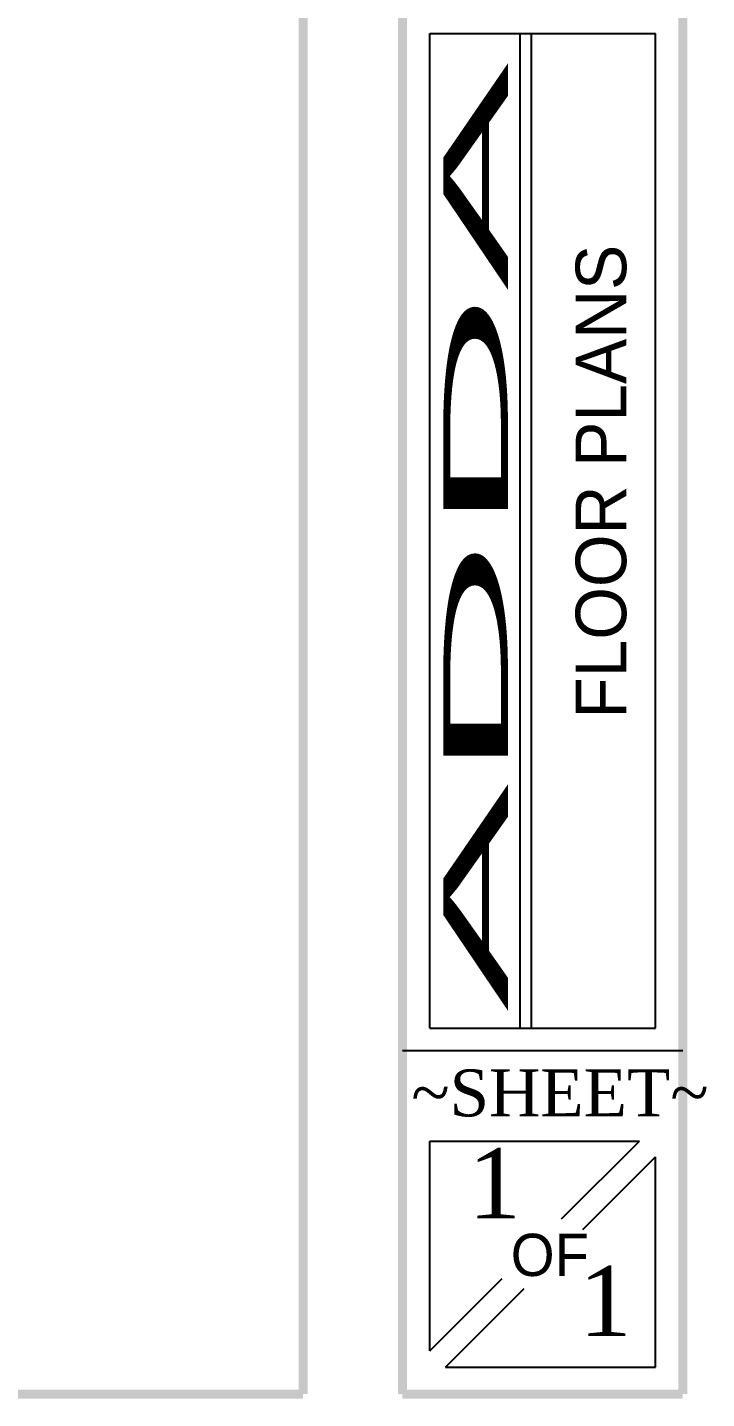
# Paper-space layout 'D-size Plot' of a CAD drawing. Extents: x 0 to 34.1, y 0 to 23.
# Drawn here: x 30.29 to 34.13, y -0.03 to 7.73 of the extents above; entities that cross this region are included whole.
import ezdxf
from ezdxf.xclip import XClip

# ---------------------------------------------------------------- set-up
doc = ezdxf.new("R2010")
doc.units = 0
doc.header["$XCLIPFRAME"] = 0
doc.layers.add('BRDTITLE', color=7, linetype='Continuous')
doc.layers.add('Text', color=7, linetype='Continuous')
doc.styles.add('style0', font='', dxfattribs={"height": 0.140002})
doc.styles.add('style1', font='', dxfattribs={"height": 0.238753})
doc.styles.add('style2', font='', dxfattribs={"height": 0.182502})
doc.styles.get('style0').set_extended_font_data('Times New Roman')
doc.styles.get('style1').set_extended_font_data('CityBlueprint0000')
doc.styles.get('style2').set_extended_font_data('CityBlueprint0000')

# ---------------------------------------------------------------- blocks, each defined once
blk = doc.blocks.new('Viewport3')
at = {"linetype": 'Continuous', "lineweight": 25, "true_color": 0x000000}
for points in [[(31.8266, -0.0007), (31.8266, 22.9994), (31.8774, 22.9994), (31.8774, -0.0007)], [(32.3891, -0.0007), (32.3891, 22.9994), (32.4399, 22.9994), (32.4399, -0.0007)], [(33.9741, -0.0007), (33.9741, 22.9994), (34.0249, 22.9994), (34.0249, -0.0007)], [(-0.0005, 0.0251), (31.8516, 0.0251), (31.8516, -0.0257), (-0.0005, -0.0257)], [(32.4141, 0.0251), (33.9999, 0.0251), (33.9999, -0.0257), (32.4141, -0.0257)]]:
    blk.add_hatch(color=18, dxfattribs=at).paths.add_polyline_path(points)
at = {"color": 18, "linetype": 'Continuous', "lineweight": 25, "true_color": 0x000000}
for p, q in [((32.5682, 2.0701), (32.5682, 7.6951)), ((32.5682, 7.6951), (33.8466, 7.6951)), ((33.0791, 2.0701), (33.0791, 7.6951)), ((33.1433, 2.0701), (33.1433, 7.6951)), ((33.8466, 2.0701), (33.8466, 7.6951)), ((32.5682, 2.0701), (33.8466, 2.0701)), ((32.4141, 1.9426), (33.9999, 1.9426)), ((32.5682, 1.4309), (33.7558, 1.4309)), ((32.5682, 0.2434), (32.5682, 1.4309)), ((33.3141, 0.9901), (33.7558, 1.4309)), ((33.4349, 0.9301), (33.8466, 1.3409)), ((33.8466, 0.1526), (33.8466, 1.3409)), ((32.5682, 0.2434), (32.9791, 0.6543)), ((32.6582, 0.1526), (33.1033, 0.5976)), ((32.6582, 0.1526), (33.8466, 0.1526))]:
    blk.add_line(p, q, dxfattribs=at)
at = {"color": 18, "linetype": 'Continuous', "lineweight": 25, "true_color": 0x000000, "attachment_point": 7}
for s, insert, char_height, style in [('~SHEET~', (32.4641, 1.5668), 0.26563, 'style0'), ('OF', (33.0266, 0.6643), 0.23875, 'style1')]:
    blk.add_mtext(s, dxfattribs=dict(at, insert=insert, char_height=char_height, style=style))
at = {"layer": 'BRDTITLE', "color": 1, "linetype": 'Continuous', "lineweight": 25, "true_color": 0xff0000, "attachment_point": 7}
for s, insert, char_height, rotation, style in [('\\W3.94377;\\Q-1.27222e-014;ADDA', (33.0107, 2.1643), 0.366255, 90, 'style2'), ('FLOOR PLANS', (33.6841, 3.8201), 0.286254, 89.99451, 'style1')]:
    blk.add_mtext(s, dxfattribs=dict(at, insert=insert, char_height=char_height, rotation=rotation, style=style))
at = {"layer": 'BRDTITLE', "color": 1, "linetype": 'Continuous', "lineweight": 25, "true_color": 0xff0000, "char_height": 0.3963, "attachment_point": 7, "style": 'style0'}
for insert in [(32.7857, 0.9934), (33.4124, 0.3276)]:
    blk.add_mtext('1', dxfattribs=dict(at, insert=insert))

psp = doc.layouts.new('D-size Plot')

# ---------------------------------------------------------------- block references
at = {"layer": 'Text', "color": 7, "linetype": 'Continuous', "lineweight": 25}
ref = psp.add_blockref('Viewport3', (0, 0), dxfattribs=at)
XClip(ref).set_block_clipping_path([(-0.0271844795, -0.0273917144), (35.5166152211, 23.1227052768)])

doc.saveas('drawing.dxf')
